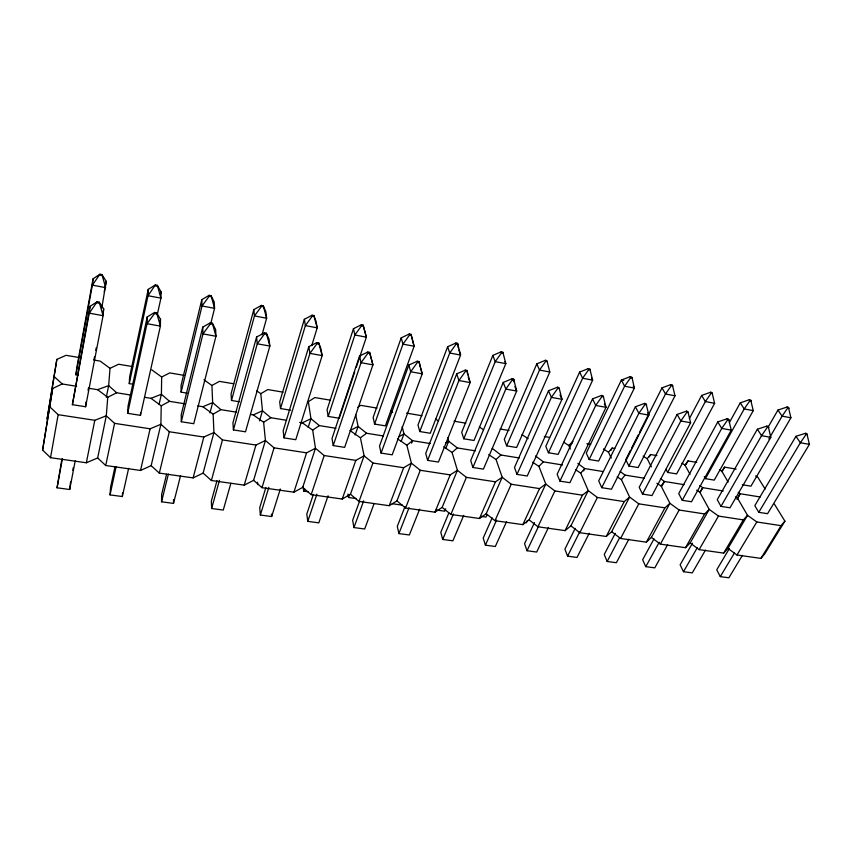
<?xml version="1.0" encoding="UTF-8"?>
<svg xmlns="http://www.w3.org/2000/svg" width="852" height="852" viewBox="0 0 852 852"><rect width="100%" height="100%" fill="white"/><g stroke="black" fill="none" stroke-linecap="round" stroke-linejoin="round"><path stroke-width="1.28" d="M166.598 474.202L161.656 494.32L161.55 501.796L173.51 503.394L173.52 499.666M144.616 397.298L150.974 398.331L161.209 405.829L160.911 424.285L151.155 465.639L140.516 470.453L105.723 465.522L97.671 457.971L106.287 415.808L107.746 397.256L97.565 389.683L88.416 388.203M151.784 369.864L161.678 377.01L161.401 394.252L159.036 404.423M160.517 319.34L160.389 326.124L140.474 415.35L127.651 413.337L128.045 406.127L147.258 316.891L154.617 312.46L156.672 312.844L160.517 319.34L159.654 323.196M132.987 384.22L129.27 383.602L129.632 376.872L148.248 289.382L155.362 284.93L157.332 285.313L161.039 291.831L160.921 298.157L157.237 314.878M147.258 316.891L147.013 323.685L160.389 326.124L156.672 312.844M148.248 289.382L148.014 295.708L160.921 298.157L157.332 285.313M127.651 413.337L147.013 323.685L154.595 313.493L154.617 312.46M129.27 383.602L148.014 295.708L155.362 284.93M140.474 415.35L140.559 412.954M114.967 466.885L110.558 487.365L110.046 494.895L122.337 496.546L122.55 492.786M93.614 359.991L100.174 361.11L110.014 368.32L108.662 385.626L106.298 397.288M103.699 308.882L103.071 315.687L85.594 406.745L72.388 404.668L90.014 306.358L97.117 301.789L99.237 302.183L103.699 308.882L102.709 314.058M78.469 375.221L75.924 374.805L76.723 368.043L93.06 278.806L99.929 274.216L101.974 274.61L106.244 281.33L101.718 308.349M90.014 306.358L89.268 313.163L103.071 315.687L99.237 302.183M93.06 278.806L92.367 285.132L105.659 287.656L101.974 274.61M85.594 406.745L86.084 401.92M72.388 404.668L89.268 313.163L97.117 301.789M75.924 374.805L92.367 285.132L99.929 274.216M61.834 459.356L57.052 487.802L69.704 489.495L70.546 481.934M97.671 457.971L86.35 462.774L50.524 457.694L42.6 450.069L52.686 388.437L62.249 383.964L76.637 386.297M56.86 359.374L47.105 418.992L56.86 359.374L66.062 355.316L79.183 357.542M42.6 450.069L52.686 388.437M50.524 457.694L58.16 414.679L50.012 407.064M57.052 487.802L62.43 458.621M104.264 291.778L104.753 289.169M105.254 286.549L106.244 281.33M72.782 470.24L73.283 467.642M88.076 390.44L88.565 387.852M94.029 359.374L94.519 356.786M95.765 350.31L96.255 347.722M69.704 489.495L75.21 460.815M86.35 462.774L94.785 420.302L106.287 415.808L114.573 423.348L150.112 428.801L160.911 424.285L169.314 431.751L203.809 437.044L213.927 432.518L222.457 439.909L255.941 445.053L265.43 440.505L274.056 447.832L306.592 452.827L315.464 448.28L324.186 455.532L355.806 460.378L364.102 455.831L372.92 463.009L403.656 467.727L411.399 463.168L420.292 470.283L450.197 474.873L457.417 470.315L466.374 477.354L495.47 481.827L502.201 477.258L511.221 484.245L539.54 488.59L545.791 484.032L554.876 490.944L582.448 495.182L588.242 490.624L597.38 497.472L624.239 501.594L629.607 497.046L621.396 479.612L617.199 476.896M105.723 465.522L114.573 423.348M110.046 494.895L116.149 466.63M160.474 294.43L161.039 291.831M122.337 496.546L128.62 468.398M140.516 470.453L150.112 428.801M197.728 405.903L202.861 406.734L213.149 414.157L213.927 432.518L203.117 473.094L193.116 477.908L159.324 473.116L169.314 431.751M210.721 323.707L214.555 308.339L214.235 302.023L211.062 295.697L209.145 295.325L201.807 299.648L181.061 385.455L181.114 392.154L187.12 393.145M181.114 392.154L202.03 305.964L201.807 299.648M202.755 327.115L181.252 414.583L181.306 421.751L193.745 423.7L215.961 336.252L215.62 329.479L212.35 323.185L210.359 322.812L202.755 327.115L202.978 333.888L181.306 421.751M161.55 501.796L168.398 474.042M173.51 503.394L180.528 475.757M209.954 412.932L212.649 402.634L211.924 385.466L203.958 379.8M193.116 477.908L203.809 437.044M262.011 334.804L266.623 318.233L265.888 311.928L263.236 305.783L261.372 305.421L253.821 309.617L231.073 393.794L231.499 400.472L239.305 401.761M231.499 400.472L254.46 315.922L253.821 309.617M250.69 414.477L253.289 414.903L263.619 422.251L265.43 440.505L253.608 480.336L244.226 485.15L211.392 480.496L222.457 439.909M216.994 480.666L211.36 501.082L211.637 508.506L223.267 510.06L230.871 483.286M256.59 337.019L232.947 422.784L233.405 429.919L245.493 431.815L269.85 346.072L269.072 339.32L266.346 333.207L264.418 332.844L256.59 337.019L257.272 343.782L233.405 429.919M211.637 508.506L219.443 480.336M259.54 420.899L262.48 410.781L260.787 393.688L256.793 390.887M244.226 485.15L255.941 445.053M311.747 345.624L317.2 327.839L316.081 321.545L313.898 315.57L312.088 315.219L304.356 319.298L279.712 401.91L280.51 408.555L290.628 410.227M280.51 408.555L305.378 325.592L312.258 316.177L312.088 315.219M299.691 422.411L302.322 422.837L312.684 430.122L315.464 448.28L302.705 487.387L293.908 492.19L261.99 487.674L274.056 447.832M265.845 487.6L259.732 507.654L260.361 515.034L271.681 516.546L280.319 488.995M308.829 346.636L283.173 430.761L284.025 437.864L295.772 439.707L322.152 355.603L320.948 348.873L318.744 342.93L316.869 342.589L308.829 346.636L309.936 353.378L284.025 437.864M260.361 515.034L268.849 487.365M308.179 427.406L310.948 418.705L308.339 401.697L314.846 397.554L330.352 400.184M293.908 492.19L306.592 452.827M356.349 367.105L366.349 337.168L363.144 325.091L361.376 324.75L353.463 328.712L327.051 409.812L328.19 416.426L339.266 418.247L354.677 372.1M308.488 491.796L303.738 491.114L304.558 488.59M328.19 416.426L354.858 334.985L361.61 325.709L361.376 324.75M383.453 435.979L366.594 433.253L358.096 426.415L350.012 430.558L360.417 437.768L364.102 455.831L350.46 494.235L342.227 499.038L311.182 494.639L324.186 455.532M313.376 494.352L306.805 514.065L307.785 521.381L318.797 522.862L328.073 495.779M359.555 355.976L332.014 438.514L333.228 445.575L344.655 447.364L372.92 364.848L369.608 352.377L367.787 352.046L359.555 355.976L361.056 362.686L333.228 445.575M307.785 521.381L316.912 494.192M355.135 434.957L358.096 426.415L355.699 414.69M342.227 499.038L355.806 460.378M401.207 337.861L373.123 417.491L374.592 424.083L385.381 425.862L414.125 346.242L411.005 334.335L409.29 334.005L401.207 337.861L402.964 344.123L374.592 424.083M356.37 498.612L348.553 497.504L349.437 495.023M397.458 438.791L406.851 445.213L411.399 463.168L396.925 500.901L389.226 505.705L359.022 501.423L372.92 463.009M359.65 500.923L352.643 520.295L353.953 527.569L364.677 528.996L374.103 503.596M408.822 365.05L379.513 446.065L381.078 453.083L392.186 454.819L422.219 373.836L419.003 361.546L417.235 361.227L408.822 365.05L410.707 371.738L381.078 453.083M353.953 527.569L363.676 500.838M401.207 441.357L403.986 433.924L402.155 426.703M447.641 346.764L417.991 424.978L419.78 431.538L430.271 433.263L460.591 355.071L457.556 343.335L455.895 343.015L447.641 346.764L449.728 353.005L419.78 431.538M411.623 443.168L412.57 440.697L403.986 433.924L398.587 436.895M389.226 505.705L403.656 467.727M404.966 506.663L397.298 526.366L398.906 533.586L409.354 534.981L419.663 509.145M456.704 373.858L425.723 453.402L427.619 460.378L438.429 462.072L470.123 382.569L466.992 370.46L465.277 370.141L456.704 373.858L458.93 380.524L427.619 460.378M443.69 446.81L452.05 452.465L457.417 470.315L442.156 507.387L434.957 512.19L405.573 508.016L420.292 470.283M398.906 533.586L409.077 507.643M445.745 448.535L448.674 441.229L447.588 437.64M492.829 355.422L461.699 432.273L463.776 438.791L474.01 440.484L505.8 363.655L502.84 352.089L501.221 351.78L492.829 355.422L495.236 361.653L463.776 438.791M434.957 512.19L450.197 474.873M445.724 508.814L444.733 511.2L436.064 509.965M448.876 512.904L440.803 532.287L442.71 539.454L452.891 540.818L463.712 515.407M503.244 382.431L470.698 460.538L472.903 467.482L483.425 469.132L516.695 391.047L513.639 379.119L511.977 378.81L503.244 382.431L505.811 389.066L472.903 467.482M488.728 454.617L496.056 459.516L502.201 477.258L486.204 513.713L479.484 518.495L450.868 514.438L466.374 477.354M442.71 539.454L453.413 513.937M536.813 363.857L504.299 439.376L506.652 445.862L516.61 447.513L549.796 372.015L546.909 360.609L545.333 360.3L536.813 363.857L539.508 370.056L506.652 445.862M479.484 518.495L495.47 481.827M487.099 514.651L486.034 517.079L481.199 516.397M492.19 517.792L483.212 538.049L485.395 545.173L495.321 546.505L506.631 521.499M548.518 390.759L514.491 467.492L516.994 474.394L527.239 476.002L561.969 399.3L559.008 387.543L557.378 387.245L548.518 390.759L551.393 397.373L516.994 474.394M486.204 513.713L494.98 520.689L511.221 484.245M485.395 545.173L496.599 520.071M579.648 372.068L545.812 446.31L548.432 452.763L558.145 454.361L592.641 380.152L589.829 368.905L588.285 368.607L579.648 372.068L582.619 378.245L548.432 452.763M494.98 520.689L522.84 524.64L539.54 488.59M526.323 522.819L527.441 520.423M522.84 524.64L529.103 519.869L545.791 484.032L538.922 466.385L532.628 462.231M534.47 522.574L524.566 543.672L527.005 550.743L536.685 552.043L548.464 527.441M592.555 398.864L557.144 474.266L559.924 481.124L569.903 482.69L606.017 407.32L603.131 395.733L601.544 395.445L592.555 398.864L595.718 405.445L559.924 481.124M571.724 443.722L572.832 441.357L568.806 445.521L570.329 449.068M529.103 519.869L537.932 526.781L554.876 490.944M527.005 550.743L538.677 526.057M583.62 470.89L584.738 468.568L603.056 471.539M589.158 459.484L624.601 386.222L630.629 377.628L630.118 376.69L621.364 380.067L586.293 453.062L589.158 459.484L598.636 461.049L634.357 388.075L632.12 377.915L631.62 376.978L630.118 376.69M537.932 526.781L565.078 530.626L582.448 495.182M565.078 530.626L570.904 525.865L588.242 490.624L580.691 473.084L575.441 469.654M611.012 450.357L612.162 448.035L614.782 448.471M575.175 528.389L564.897 549.157L567.581 556.175L577.017 557.442L589.243 533.235M635.411 406.755L598.711 480.869L601.757 487.685L611.48 489.208L648.883 415.137L646.061 403.71L644.527 403.422L635.411 406.755L638.862 413.305L648.883 415.137L647.712 412.954M567.581 556.175L579.701 531.882M601.757 487.685L638.862 413.305L645.071 404.423L644.527 403.422M570.904 525.865L579.786 532.713L597.38 497.472M630.533 450.229L625.783 459.654L628.882 466.033L638.127 467.556L675.008 395.797L672.334 384.848L670.875 384.561L662.004 387.852L639.437 432.582M631.715 447.875L638.254 434.935M628.882 466.033L665.497 393.986L671.419 385.498L670.875 384.561M579.786 532.713L606.241 536.462L624.239 501.594M649.352 456.842L650.534 454.542L656.935 455.628M606.241 536.462L611.651 531.712L629.607 497.046L638.787 503.83L664.954 507.845L669.917 503.298L661.088 485.981L656.892 483.276M615.261 533.341L604.238 554.514L607.167 561.479L616.379 562.714L628.84 539.209M677.138 414.434L639.213 487.301L642.514 494.075L651.982 495.566L690.61 422.741L687.862 411.473L686.361 411.197L677.138 414.434L680.844 420.963L690.61 422.741M607.167 561.479L619.713 537.559M642.514 494.075L680.844 420.963L686.946 412.187L686.361 411.197M611.651 531.712L620.586 538.496L638.787 503.83M689.396 418.609L701.633 395.445L710.6 392.239L712.016 392.516L714.626 403.315L676.648 473.914L667.638 472.434L665.976 469.25M667.638 472.434L705.36 401.558L711.175 393.177L712.591 393.454M661.94 486.119L664.422 481.476L684.06 484.66M686.105 464.415L688.001 460.911L696.744 462.391M620.586 538.496L646.37 542.149L664.954 507.845M646.37 542.149L651.386 537.41L669.917 503.298L679.14 510.028L704.647 513.948L709.205 509.4L699.801 492.179L696.648 490.177M654.006 538.879L642.642 559.732L645.795 566.655L654.783 567.858L667.627 544.716M717.778 421.921L678.714 493.574L682.239 500.305L691.483 501.753L731.24 430.143L728.567 419.024L727.107 418.758L717.778 421.921L721.74 428.407L731.24 430.143M645.795 566.655L659.192 542.266M682.239 500.305L721.74 428.407L727.725 419.748L729.184 420.015M651.386 537.41L660.353 544.13L679.14 510.028M729.397 422.549L740.26 402.858L749.313 399.726L750.697 399.993L753.253 410.653L714.253 480.123L705.456 478.664L704.274 476.566M705.456 478.664L744.211 408.939L749.93 400.653L751.315 400.919M700.248 492.264L702.793 487.685L723.241 490.997M721.985 471.731L724.583 467.12L736.171 469.09M660.353 544.13L685.509 547.698L704.647 513.948M685.509 547.698L690.141 542.969L709.205 509.4L718.47 516.067L743.338 519.88L747.523 515.353L737.566 498.239L735.468 496.918M692.474 543.161L680.13 564.833L683.496 571.703L692.271 572.885L705.477 550.083M757.375 429.206L717.235 499.687L720.984 506.386L729.994 507.792L770.826 437.353L768.216 426.394L766.8 426.128L757.375 429.206L761.571 435.67L770.826 437.353M683.496 571.703L697.277 547.687M720.984 506.386L761.571 435.67L767.45 427.118L768.866 427.374M768.11 427.171L777.94 410.078L787.078 407.022L788.43 407.288L790.912 417.81L750.953 486.172L742.369 484.756M690.141 542.969L699.141 549.636L718.47 516.067M768.855 439.014L782.104 416.138L787.727 407.948L789.08 408.214M736.969 499.378L740.239 493.755L760.197 496.982M699.141 549.636L723.678 553.108L743.338 519.88M723.678 553.108L727.949 548.4L747.523 515.353L756.821 521.957L781.071 525.673L784.905 521.147L774.425 504.15M729.408 548.464L716.745 569.818L720.302 576.634L728.875 577.784L742.422 555.334M795.96 436.309L754.808 505.662L758.77 512.308L767.567 513.681L809.4 444.382L806.855 433.562L805.47 433.306L795.96 436.309L800.379 442.742L809.4 444.382M737.566 498.239L740.239 493.755L738.247 492.349M720.302 576.634L734.456 552.98M758.77 512.308L800.379 442.742L806.162 434.286L807.536 434.541M727.949 548.4L736.98 554.993L756.821 521.957M736.98 554.993L760.921 558.39L781.071 525.673M784.905 521.147L764.851 553.693L760.921 558.39M728.14 482.051L721.868 471.284L724.583 467.12M699.801 492.179L702.793 487.685L699.822 485.565M601.544 395.445L602.044 396.446L595.718 405.445L606.017 407.32L604.398 404.04M588.285 368.607L588.753 369.544L582.619 378.245L592.641 380.152L591.618 378.096M557.378 387.245L557.836 388.256L551.393 397.373L561.969 399.3L560.009 394.891M511.977 378.81L512.382 379.822L505.811 389.066L516.695 391.047L514.938 386.627M545.333 360.3L545.759 361.248L539.508 370.056L549.796 372.015M501.221 351.78L501.594 352.728L495.236 361.653L505.8 363.655L504.98 361.589M465.277 370.141L465.629 371.163L458.93 380.524L470.123 382.569L468.206 377.01M455.895 343.015L456.225 343.963L449.728 353.005L460.591 355.071L458.866 350.076M417.235 361.227L417.533 362.238L410.707 371.738L422.219 373.836L420.59 368.266M409.29 334.005L409.578 334.964L402.964 344.123L414.125 346.242L411.005 334.335M367.787 352.046L368.032 353.069L361.056 362.686L372.92 364.848L369.608 352.377M690.056 474.362L684.976 465.075L688.001 460.911M316.869 342.589L317.05 343.612L309.936 353.378L322.152 355.603L318.744 342.93M264.418 332.844L264.535 333.877L257.272 343.782L269.85 346.072L266.346 333.207M261.372 305.421L261.479 306.379L254.46 315.922L266.623 318.233L263.236 305.783M210.359 322.812L210.401 323.845L202.978 333.888L215.961 336.252L212.35 323.185M209.145 295.325L209.187 296.283L202.03 305.964L214.555 308.339L211.062 295.697M661.088 485.981L664.422 481.476L660.46 478.622M651.354 466.885L647.201 458.717L650.534 454.542M621.396 479.612L625.08 475.107L644.218 478.206M611.246 458.067L608.488 452.199L612.162 448.035M580.691 473.084L584.738 468.568L577.88 463.488M538.922 466.385L543.363 461.869L562.533 464.979M496.056 459.516L500.901 455L519.262 457.971M452.05 452.465L457.322 447.939L475.31 450.857M406.851 445.213L412.57 440.697L430.239 443.551M360.417 437.768L366.594 433.253M357.648 407.405L360.673 405.339L377.042 408.108M312.684 430.122L319.362 425.595L335.965 428.29M263.619 422.251L270.819 417.736L286.57 420.292M260.787 393.688L267.784 389.566L283.045 392.154M445.639 443.019L448.674 441.229L457.322 447.939M213.149 414.157L220.892 409.652L236.441 412.176M211.924 385.466L219.422 381.355L233.799 383.794M161.209 405.829L169.527 401.335L184.905 403.827M161.678 377.01L169.718 372.91L183.915 375.327M107.746 397.256L116.671 392.772L130.644 395.04M302.322 422.837L310.948 418.705L319.362 425.595M110.014 368.32L118.62 364.241L132.646 366.616M253.289 414.903L262.48 410.781L270.819 417.736M202.861 406.734L212.649 402.634L220.892 409.652M150.974 398.331L161.401 394.252L169.527 401.335M97.565 389.683L108.662 385.626L116.671 392.772M392.239 503.724L402.4 505.172M58.16 414.679L94.785 420.302M406.596 413.135L421.985 415.744M454.041 421.186L465.82 423.188M500.124 429.014L509.059 430.526M544.29 436.512L549.519 437.395M586.858 443.732L590.681 444.382M97.011 302.822L99.13 303.216M154.595 313.493L156.64 313.877M210.401 323.845L212.393 324.207M264.535 333.877L266.463 334.24M317.05 343.612L318.925 343.963M368.032 353.069L369.843 353.399M417.533 362.238L419.301 362.569M465.629 371.163L467.354 371.483M512.382 379.822L514.044 380.13M557.836 388.256L559.455 388.555M602.044 396.446L603.621 396.744M645.071 404.423L646.604 404.711M686.946 412.187L688.437 412.464M675.008 395.797L665.497 393.986L662.004 387.852M714.626 403.315L705.36 401.558L701.633 395.445M753.253 410.653L744.211 408.939L740.26 402.858M790.912 417.81L782.104 416.138L777.94 410.078M623.781 380.524L621.364 380.067L624.601 386.222L634.357 388.075L633.26 386.02M99.833 275.185L101.878 275.579M155.33 285.889L157.311 286.272M209.187 296.283L211.115 296.656M261.479 306.379L263.343 306.741M312.258 316.177L314.068 316.529L317.2 327.839L305.378 325.592L304.356 319.298M361.61 325.709L363.367 326.05L366.349 337.168L354.858 334.985L353.463 328.712M409.578 334.964L411.282 335.294M456.225 343.963L457.886 344.283M501.594 352.728L503.223 353.037M545.759 361.248L547.335 361.557M588.753 369.544L590.287 369.843M630.629 377.628L632.12 377.915M671.419 385.498L672.878 385.786M755.639 475.948L757.886 477.344L765.16 489.123M719.61 469.867L721.868 471.284M681.93 463.147L684.976 465.075M643.132 456.129L647.201 458.717M603.408 448.94L608.488 452.199M563.736 442.241L568.806 445.521M522.052 434.701L528.133 438.684M479.335 426.969L483.382 429.653M435.542 419.056L438.578 421.08M390.631 410.93L392.655 412.293M620.16 471.507L625.08 475.107M535.567 456.012L543.363 461.869M492.19 448.344L500.901 455M442.156 507.387L450.868 514.438M396.925 500.901L405.573 508.016M350.46 494.235L359.022 501.423M302.705 487.387L311.182 494.639M253.608 480.336L261.99 487.674M203.117 473.094L211.392 480.496M54.368 376.754L62.249 383.964M151.155 465.639L159.324 473.116M787.078 407.022L787.727 407.948M805.47 433.306L806.162 434.286M749.313 399.726L749.93 400.653M766.8 426.128L767.45 427.118M710.6 392.239L711.175 393.177M727.107 418.758L727.725 419.748M363.144 325.091L363.367 326.05M419.003 361.546L420.26 367.148M347.935 494.075L348.553 497.504M313.898 315.57L314.068 316.529M457.556 343.335L458.259 347.733M466.992 370.46L467.652 374.816M303.12 486.524L303.738 491.114M271.437 514.097L271.681 516.546M257.528 482.253L257.73 484.564M513.639 379.119L513.852 381.771"/></g></svg>
